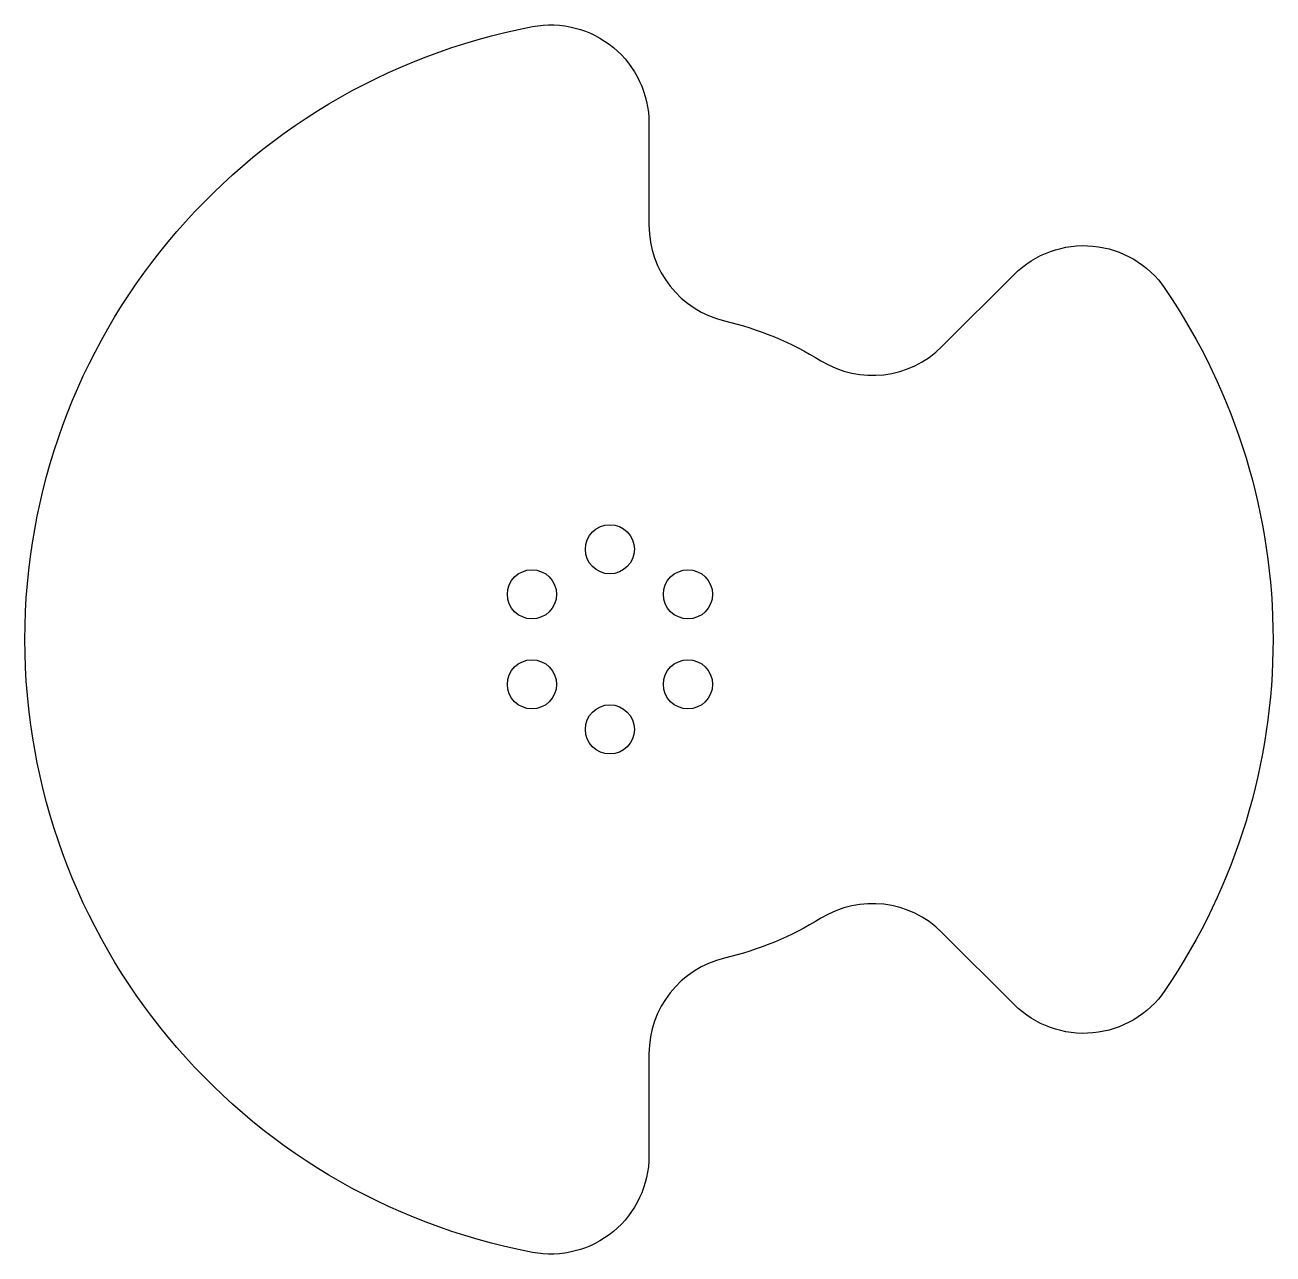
# Model space of a CAD drawing. Header units: millimetres. Extents: x -102 to 50, y -25 to 125.
import ezdxf

# ---------------------------------------------------------------- set-up
doc = ezdxf.new("R2010")
doc.units = ezdxf.units.MM
doc.layers.get('0').update_dxf_attribs({"linetype": 'CONTINUOUS'})

msp = doc.modelspace()

# ---------------------------------------------------------------- linework, layer by layer
msp.add_lwpolyline([(-40.36, 124.86, -0.47042), (-26.12, 113.07), (-26.12, 100.6, 0.34754), (-16.89, 88.92, -0.080086), (-5.12, 84.05, 0.34754), (9.66, 85.78), (18.48, 94.6, -0.47042), (36.89, 92.86, -0.3079), (36.89, 7.14, -0.47042), (18.48, 5.4), (9.66, 14.22, 0.34754), (-5.12, 15.95, -0.080086), (-16.89, 11.08, 0.34754), (-26.12, -0.6), (-26.12, -13.07, -0.47042), (-40.36, -24.86, -0.827671)], format="xyb", close=True)
for centre in [(-30.89, 61.02), (-40.41, 55.52), (-21.36, 55.52), (-40.41, 44.52), (-21.36, 44.52), (-30.89, 39.02)]:
    msp.add_circle(centre, 3)

doc.saveas('drawing.dxf')
